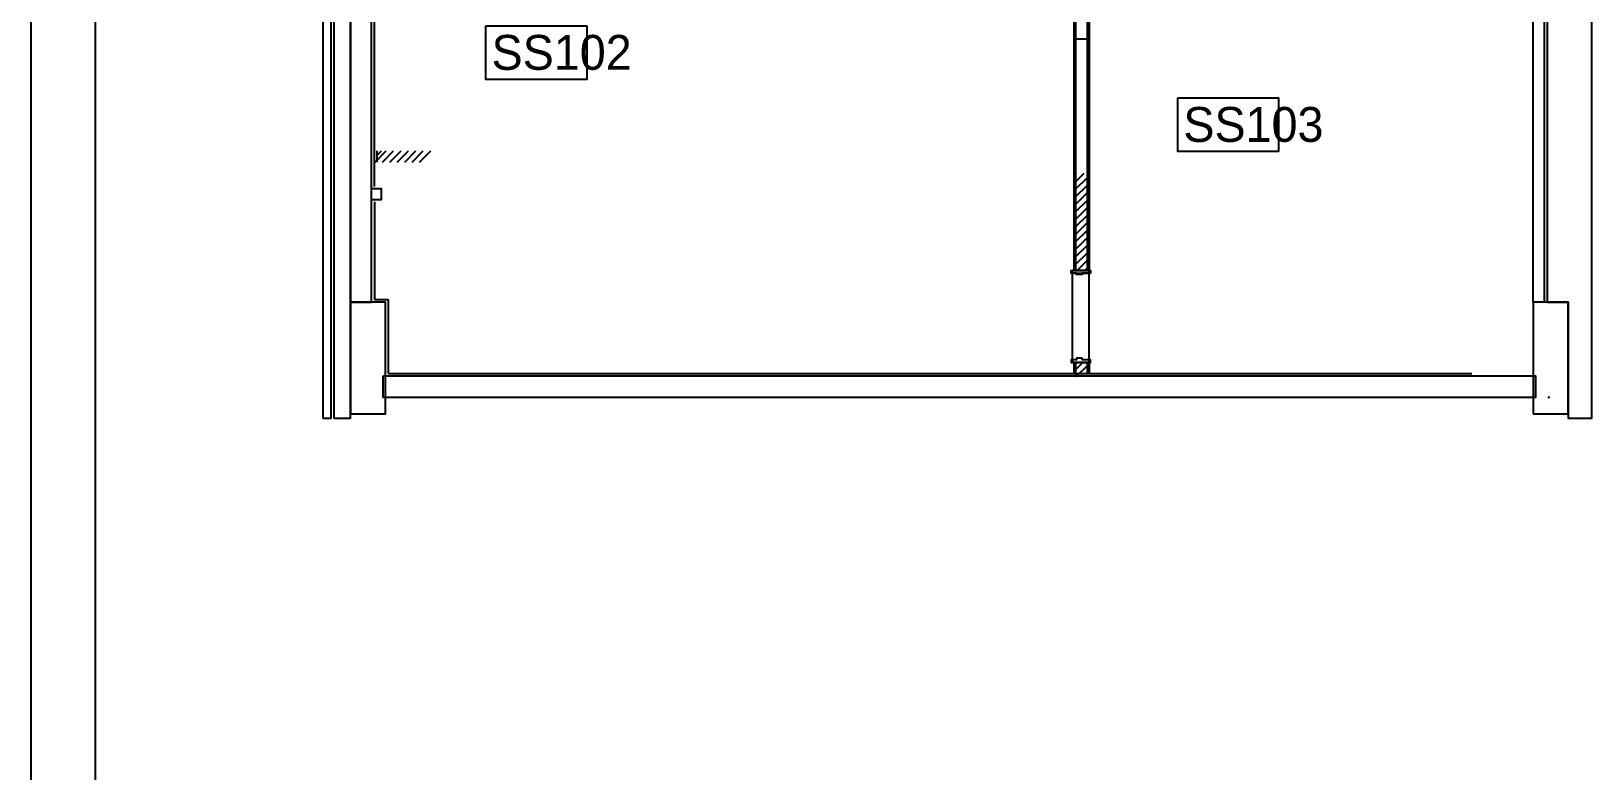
# Model space of a CAD drawing. Header units: millimetres. Extents: x 1473.7 to 1568.7, y 1808.4 to 1881.8.
# Drawn here: x 1477.13 to 1488.31, y 1845.06 to 1850.36 of the extents above; entities that cross this region are included whole.
import ezdxf

# ---------------------------------------------------------------- set-up
doc = ezdxf.new("R2010")
doc.units = ezdxf.units.MM
for name, color, linetype in [('10-CARP-MARC', 2, 'CONTINUOUS'), ('10-CARP-SLIA', 14, 'CONTINUOUS'), ('AR - HATCH LADRILLO HUECO', 8, 'CONTINUOUS'), ('AR - LADRILLO VISTO', 3, 'CONTINUOUS'), ('AR - REVOQUE', 8, 'CONTINUOUS'), ('AR - TABIQUE LADRILLO HUECO', 4, 'CONTINUOUS'), ('ES-COLUMNAS', 5, 'CONTINUOUS'), ('ES-TABIQUES', 5, 'CONTINUOUS'), ('MURO', 7, 'CONTINUOUS'), ('TEXTO', 7, 'CONTINUOUS')]:
    doc.layers.add(name, color=color, linetype=linetype)

msp = doc.modelspace()

# ---------------------------------------------------------------- linework, layer by layer
at = {"layer": '10-CARP-MARC'}
for points in [[(1484.711413, 1848.641565), (1484.721413, 1848.641565), (1484.721413, 1848.621565), (1484.661413, 1848.621565), (1484.661413, 1848.611565), (1484.621413, 1848.611565), (1484.621413, 1848.621565), (1484.581413, 1848.621565), (1484.581413, 1848.641565), (1484.591413, 1848.641565)], [(1484.711413, 1847.981565), (1484.721413, 1847.981565), (1484.721413, 1848.001565), (1484.661413, 1848.001565), (1484.661413, 1848.011565), (1484.621413, 1848.011565), (1484.621413, 1848.001565), (1484.581413, 1848.001565), (1484.581413, 1847.981565), (1484.591413, 1847.981565)]]:
    msp.add_lwpolyline(points, dxfattribs=at)
at = {"layer": '10-CARP-SLIA'}
for p, q in [((1484.591413, 1847.981565), (1484.591413, 1848.641565)), ((1484.711413, 1847.981565), (1484.711413, 1848.641565))]:
    msp.add_line(p, q, dxfattribs=at)
at = {"layer": 'AR - HATCH LADRILLO HUECO'}
for p, q in [((1479.596846, 1849.418528), (1479.676846, 1849.498528)), ((1479.611897, 1849.468646), (1479.641779, 1849.498528)), ((1479.649879, 1849.418528), (1479.729879, 1849.498528)), ((1479.702912, 1849.418528), (1479.782912, 1849.498528)), ((1479.755945, 1849.418528), (1479.835945, 1849.498528)), ((1479.808978, 1849.418528), (1479.888978, 1849.498528)), ((1479.862011, 1849.418528), (1479.942011, 1849.498528)), ((1479.915044, 1849.418528), (1479.995044, 1849.498528)), ((1484.616413, 1849.332915), (1484.622174, 1849.338677)), ((1484.616413, 1849.279034), (1484.676056, 1849.338677)), ((1484.616413, 1849.225152), (1484.696413, 1849.305152)), ((1484.616413, 1849.171271), (1484.696413, 1849.251271)), ((1484.616413, 1849.117389), (1484.696413, 1849.197389)), ((1484.616413, 1849.063508), (1484.696413, 1849.143508)), ((1484.616413, 1849.009626), (1484.696413, 1849.089626)), ((1484.616413, 1848.955745), (1484.696413, 1849.035745)), ((1484.616413, 1848.901863), (1484.696413, 1848.981863)), ((1484.616413, 1848.847982), (1484.696413, 1848.927982)), ((1484.616413, 1848.7941), (1484.696413, 1848.8741)), ((1484.616413, 1848.740219), (1484.696413, 1848.820219)), ((1484.616413, 1848.686337), (1484.696413, 1848.766337)), ((1484.625522, 1848.641565), (1484.696413, 1848.712456)), ((1484.679404, 1848.641565), (1484.696413, 1848.658574)), ((1484.616413, 1847.931996), (1484.665982, 1847.981565)), ((1484.616413, 1847.878114), (1484.696413, 1847.958114))]:
    msp.add_line(p, q, dxfattribs=at)
at = {"layer": 'AR - LADRILLO VISTO'}
msp.add_lwpolyline([(1487.991559, 1861.186301), (1487.991559, 1857.286075), (1488.141559, 1857.286075), (1488.141559, 1856.536075), (1487.991559, 1856.536075), (1487.991559, 1852.883528), (1488.141559, 1852.883528), (1488.141559, 1852.033528), (1487.991559, 1852.033528), (1487.991559, 1848.413528), (1488.141559, 1848.413528), (1488.141559, 1847.583528), (1488.141559, 1847.583528), (1488.141559, 1847.583528), (1488.311559, 1847.583528), (1488.311559, 1879.063528)], dxfattribs=at)
for points in [[(1479.221559, 1847.583528), (1479.281559, 1847.583528), (1479.281559, 1878.763528), (1479.221559, 1878.763528)], [(1479.301559, 1847.583528), (1479.421559, 1847.583528), (1479.421559, 1878.763528), (1479.301559, 1878.763528)]]:
    msp.add_lwpolyline(points, close=True, dxfattribs=at)
at = {"layer": 'AR - REVOQUE'}
for p, q in [((1479.591559, 1849.243528), (1479.591559, 1852.038528)), ((1479.591559, 1849.133528), (1479.591559, 1848.433528)), ((1484.711413, 1848.641565), (1484.591413, 1848.641565)), ((1484.601413, 1848.641565), (1484.711413, 1848.641565)), ((1484.601413, 1848.622909), (1484.711413, 1848.622909)), ((1479.591559, 1848.433528), (1479.691559, 1848.433528)), ((1479.691559, 1848.433528), (1479.691559, 1847.903528)), ((1479.691559, 1847.903528), (1487.45132, 1847.903528)), ((1484.711413, 1847.981565), (1484.591413, 1847.981565)), ((1484.601413, 1847.981565), (1484.711413, 1847.981565))]:
    msp.add_line(p, q, dxfattribs=at)
for points in [[(1485.536346, 1852.013528), (1484.601413, 1852.013528), (1484.601413, 1850.298677)], [(1485.536346, 1851.903528), (1484.711413, 1851.903528), (1484.711413, 1850.298677)], [(1484.601413, 1850.298677), (1484.601413, 1848.641565)], [(1484.711413, 1850.298677), (1484.711413, 1848.641565)], [(1484.601413, 1847.981565), (1484.601413, 1847.903528)], [(1484.711413, 1847.981565), (1484.711413, 1847.903528)]]:
    msp.add_lwpolyline(points, dxfattribs=at)
at = {"layer": 'AR - TABIQUE LADRILLO HUECO'}
for p, q in [((1484.616413, 1848.641565), (1484.616413, 1850.298677)), ((1484.696413, 1850.298677), (1484.696413, 1848.641565)), ((1479.611897, 1849.418528), (1479.611897, 1849.498528)), ((1484.616413, 1847.878114), (1484.616413, 1847.981565)), ((1484.696413, 1847.981565), (1484.696413, 1847.903528))]:
    msp.add_line(p, q, dxfattribs=at)
for points in [[(1484.696413, 1850.607697), (1484.696413, 1850.298677), (1484.616413, 1850.298677), (1484.616413, 1850.607697)], [(1479.571559, 1849.228528), (1479.641559, 1849.228528), (1479.641559, 1849.148528), (1479.571559, 1849.148528), (1479.571559, 1849.228528)]]:
    msp.add_lwpolyline(points, dxfattribs=at)
at = {"layer": 'ES-COLUMNAS'}
for points in [[(1479.421559, 1847.613528), (1479.671559, 1847.613528), (1479.671559, 1848.413528), (1479.421559, 1848.413528)], [(1487.891559, 1847.613528), (1488.141559, 1847.613528), (1488.141559, 1848.413528), (1487.891559, 1848.413528)]]:
    msp.add_lwpolyline(points, close=True, dxfattribs=at)
at = {"layer": 'ES-TABIQUES'}
for points in [[(1479.421559, 1848.413528), (1479.571559, 1848.413528), (1479.571559, 1852.058528), (1479.421559, 1852.058528)], [(1487.891559, 1852.033528), (1487.971559, 1852.033528), (1487.971559, 1848.413528), (1487.891559, 1848.413528)], [(1479.651559, 1847.883528), (1479.651559, 1847.733528), (1487.911559, 1847.733528), (1487.911559, 1847.883528)]]:
    msp.add_lwpolyline(points, close=True, dxfattribs=at)
at = {"layer": 'MURO'}
for p, q in [((1477.133929, 1808.357745), (1477.133929, 1881.752855)), ((1477.593929, 1808.357745), (1477.593929, 1881.292855)), ((1487.997283, 1847.733528), (1488.011558, 1847.733528))]:
    msp.add_line(p, q, dxfattribs=at)
at = {"layer": 'TEXTO'}
for points in [[(1480.390678, 1850.393681), (1481.112825, 1850.393681), (1481.112825, 1850.009273), (1480.390678, 1850.009273)], [(1485.345607, 1849.877383), (1486.067755, 1849.877383), (1486.067755, 1849.492975), (1485.345607, 1849.492975)]]:
    msp.add_lwpolyline(points, close=True, dxfattribs=at)

# ---------------------------------------------------------------- texts
for s, p in [('SS102', (1480.431092, 1850.079155)), ('SS103', (1485.386021, 1849.562857))]:
    msp.add_text(s, height=0.25, dxfattribs=at).set_placement(p)

doc.saveas('drawing.dxf')
